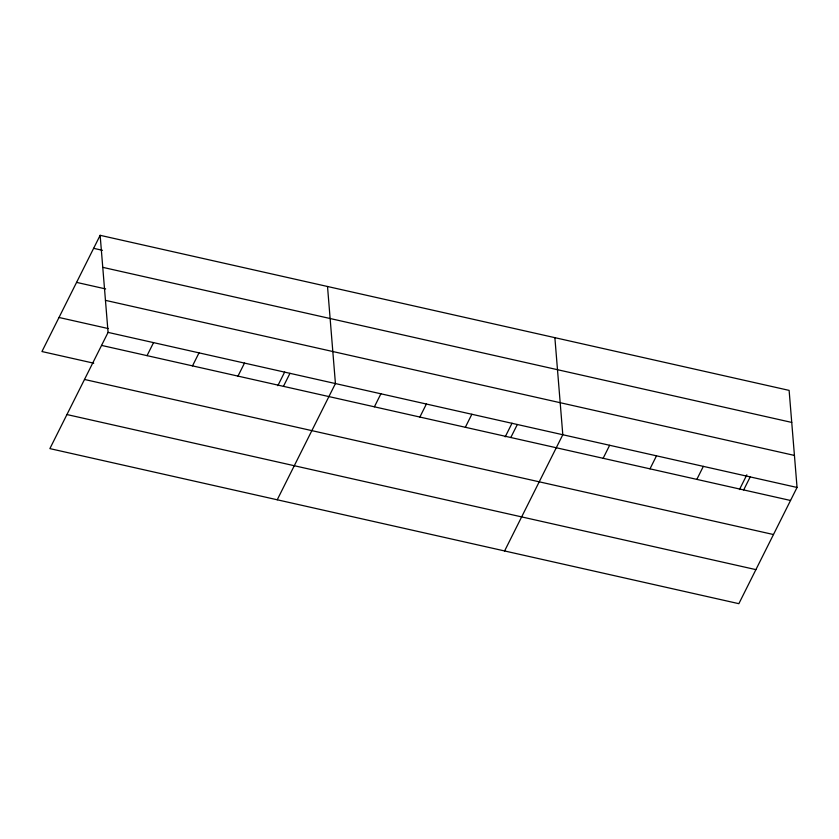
<?xml version="1.0" encoding="UTF-8"?>
<svg xmlns="http://www.w3.org/2000/svg" width="839" height="839" viewBox="0 0 839 839"><rect width="100%" height="100%" fill="white"/><g stroke="black" fill="none" stroke-linecap="round" stroke-linejoin="round"><path stroke-width="1.26" d="M100.145 235.319L108.074 332.391L49.879 448.613L738.855 603.681L797.05 487.459L789.121 390.387L100.145 235.319L41.95 351.541L93.737 363.193M147.035 355.642L153.547 342.627M192.498 365.877L199.021 352.862M237.972 376.113L244.495 363.098M277.835 385.678L284.662 372.055M283.446 386.349L289.969 373.334M277.237 499.782L335.432 383.559L327.514 286.487M374.393 406.81L380.906 393.795M419.867 417.046L426.38 404.031M465.341 427.282L471.854 414.267M505.204 436.857L512.021 423.234M510.804 437.518L517.327 424.503M504.596 550.961L562.801 434.738L554.873 337.666M603.136 458.293L609.649 445.278M649.984 468.844L656.497 455.829M696.831 479.384L703.344 466.369M739.453 489.577L746.846 474.822M743.679 489.934L750.202 476.919M93.632 248.334L102.473 250.316M102.767 267.347L791.743 422.426M76.58 282.386L105.63 288.931M105.462 300.352L794.439 455.43M59.003 317.478L108.262 328.563M108.074 332.391L797.05 487.459M101.561 345.406L790.537 500.474M84.498 379.459L773.474 534.537M66.931 414.55L755.908 569.629"/></g></svg>
